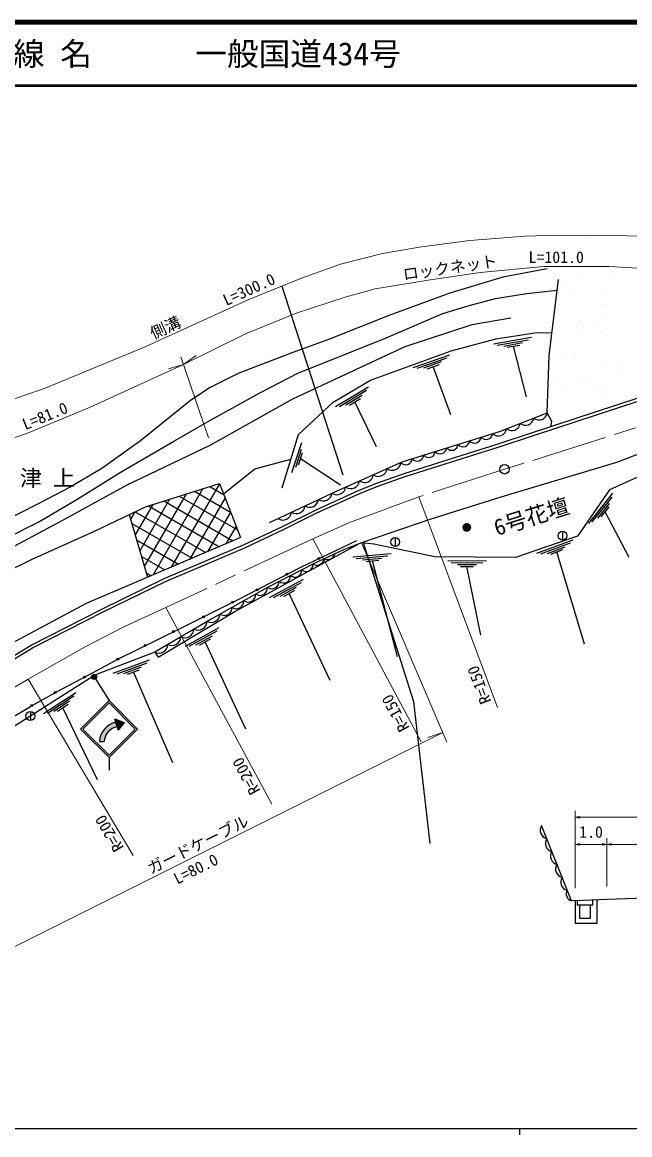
# Model space of a CAD drawing. Units: millimetres at full size, sheet at 1:1000, with parts at other scales. Extents: x 40000 to 680000, y 20000 to 380000.
# Drawn here: x 189367 to 285402, y 204000 to 380000 of the extents above; entities that cross this region are included whole.
import ezdxf
from ezdxf.enums import TextEntityAlignment as Align

# ---------------------------------------------------------------- set-up
doc = ezdxf.new("R2010")
doc.units = ezdxf.units.MM
doc.header["$LTSCALE"] = 1000
doc.linetypes.add('CHAIN', pattern=[18.5, 12, -1.5, 3.5, -1.5])
for name, color, linetype, lineweight in [('M-BGD', 7, 'Continuous', 25), ('M-BMK', 2, 'CHAIN', 13), ('M-BMK-OTRS', 5, 'Continuous', 25), ('M-BMK-SRVR', 3, 'Continuous', 25), ('M-STR-HTXT', 7, 'Continuous', 13), ('M-STR-STRC', 7, 'Continuous', 25), ('M-TTL', 2, 'Continuous', 140), ('M-TTL-BAND', 7, 'Continuous', 25), ('M-TTL-LINE', 7, 'Continuous', 50)]:
    doc.layers.add(name, color=color, linetype=linetype, lineweight=lineweight)
doc.layers.add('M-BMK-HTXT', color=7, linetype='Continuous')
doc.layers.add('M-TTL-TXT', color=7, linetype='Continuous')
doc.styles.add('ＭＳ ゴシック', font='')
doc.styles.get('ＭＳ ゴシック').set_extended_font_data('MS Gothic')

# ---------------------------------------------------------------- blocks, each defined once
blk = doc.blocks.new('open_arrow')
at = {"color": 0, "linetype": 'Continuous', "lineweight": -2}
blk.add_lwpolyline([(7.5, 1.25), (0, 0), (7.5, -1.25)], dxfattribs=at)

msp = doc.modelspace()

# ---------------------------------------------------------------- hatches: boundary and pattern name
at = {"layer": 'M-BGD'}
msp.add_hatch(color=256, dxfattribs=at).paths.add_polyline_path([(260343, 300085, 1), (258943, 300085, 0.41421), (259643, 299385, 0.41421)])
at = {"layer": 'M-STR-STRC'}
for points in [[(201092, 276646, 0.41421), (200540, 276769, 0.41421), (200417, 276217, 1)], [(203992, 269778), (205462, 269214), (204551, 268029)], [(203992, 269778), (205462, 269214), (204551, 268029)], [(204158, 269258), (203992, 269778), (205462, 269214), (204551, 268029), (204385, 268548)], [(204158, 269258), (204385, 268548, 0.33505), (202309, 266226), (201566, 266227, -0.33299)]]:
    msp.add_hatch(color=256, dxfattribs=at).paths.add_polyline_path(points)

# ---------------------------------------------------------------- linework, layer by layer
at = {"layer": 'M-BGD'}
for p, q in [((277233, 339892), (277233, 339892)), ((281411, 339795), (281410, 339795)), ((283693, 341293), (283693, 341293)), ((274673, 338859), (274673, 338859)), ((274960, 338951), (274960, 338951)), ((282076, 339449), (282076, 339449)), ((283795, 338960), (283795, 338960)), ((276373, 337009), (276373, 337009)), ((281397, 336739), (281397, 336739)), ((274046, 334572), (274046, 334572)), ((281019, 335342), (281019, 335342)), ((277528, 332681), (277528, 332681)), ((277639, 332701), (277639, 332701)), ((281821, 333457), (281821, 333457)), ((278051, 331474), (278051, 331475)), ((278093, 331913), (278093, 331913)), ((278958, 332230), (278958, 332230)), ((279548, 332516), (279548, 332516)), ((280779, 331067), (280779, 331067)), ((263854, 329125), (269866, 330169)), ((264439, 328922), (269384, 329780)), ((265497, 328778), (268432, 329311)), ((274296, 330340), (274296, 330340)), ((281444, 330720), (281444, 330720)), ((282698, 329808), (282698, 329808)), ((251169, 325394), (256939, 327380)), ((266021, 328572), (268009, 328933)), ((269064, 320738), (267008, 328751)), ((274946, 327428), (274947, 327428)), ((276662, 327675), (276662, 327675)), ((285037, 328850), (285037, 328850)), ((251779, 325287), (256524, 326920)), ((252847, 325312), (255659, 326305)), ((253397, 325192), (255302, 325865)), ((272749, 326189), (272749, 326189)), ((273415, 325843), (273414, 325843)), ((279730, 325940), (279730, 325940)), ((281813, 326051), (281813, 326051)), ((283243, 325600), (283243, 325600)), ((284136, 326081), (284136, 326081)), ((257132, 317915), (254343, 325526)), ((277007, 323973), (277007, 323973)), ((278884, 323905), (278884, 323905)), ((282681, 325478), (282681, 325478)), ((284376, 324273), (284376, 324273)), ((238876, 319189), (244121, 322305)), ((272793, 323617), (272793, 323617)), ((274224, 323166), (274224, 323166)), ((275156, 322361), (275156, 322361)), ((276611, 322964), (276611, 322964)), ((280147, 322338), (280147, 322338)), ((239494, 319207), (243809, 321771)), ((240535, 319450), (243087, 320993)), ((241098, 319444), (242827, 320489)), ((276625, 321894), (276625, 321894)), ((280813, 321992), (280812, 321992)), ((280947, 321046), (280947, 321046)), ((281408, 320405), (281409, 320405)), ((245353, 312826), (241956, 319963)), ((284405, 320122), (284405, 320122)), ((273849, 318276), (273849, 318276)), ((231983, 308774), (233569, 313536)), ((232611, 309638), (233532, 312475)), ((233041, 310002), (233665, 311924)), ((239657, 306757), (233351, 310956)), ((220544, 306993), (212922, 293792)), ((219018, 306563), (221206, 305299)), ((212636, 304547), (207932, 296398)), ((215284, 305383), (208659, 293907)), ((217932, 306220), (210049, 292566)), ((214170, 305031), (223390, 299708)), ((221418, 304757), (215795, 295018)), ((216594, 305797), (222298, 302504)), ((278912, 300724), (282735, 305479)), ((279485, 300957), (282630, 304869)), ((209988, 303710), (207205, 298889)), ((209323, 303500), (220522, 297034)), ((211747, 304265), (222678, 297954)), ((280375, 301549), (282226, 303888)), ((280904, 301740), (282158, 303325)), ((206263, 302117), (209161, 292187)), ((207146, 302538), (206478, 301380)), ((207197, 302562), (218365, 296114)), ((222292, 302520), (218667, 296243)), ((285331, 295335), (281527, 302527)), ((206677, 300697), (216209, 295194)), ((223165, 300284), (221540, 297469)), ((274772, 299475), (274772, 298075)), ((207437, 298094), (214052, 294274)), ((248324, 298470), (248324, 297070)), ((270714, 296018), (276437, 298133)), ((271325, 295924), (276033, 297664)), ((241611, 295441), (247692, 295945)), ((272392, 295974), (275182, 297030)), ((272945, 295866), (274835, 296582)), ((278269, 281620), (273883, 296221)), ((208197, 295490), (211896, 293354)), ((242175, 295187), (247177, 295601)), ((243217, 294949), (246187, 295218)), ((243720, 294697), (245732, 294880)), ((248664, 279612), (244719, 294788)), ((256633, 294832), (262735, 294797)), ((257173, 294529), (262192, 294500)), ((258189, 294200), (261172, 294206)), ((208957, 292886), (209739, 292434)), ((258669, 293905), (260689, 293909)), ((261869, 283034), (259672, 293907)), ((228468, 288985), (233821, 291913)), ((229086, 288982), (233490, 291391)), ((230135, 289187), (232741, 290639)), ((230697, 289161), (232462, 290145)), ((238043, 275844), (231574, 289650)), ((215154, 281296), (220507, 284224)), ((215773, 281292), (220176, 283701)), ((216821, 281498), (219427, 282949)), ((217384, 281472), (219148, 282455)), ((224730, 268154), (218260, 281960)), ((203759, 277031), (209496, 279109)), ((204370, 276934), (209089, 278643)), ((205438, 276976), (208234, 278014)), ((205990, 276865), (207884, 277568)), ((213171, 262861), (206930, 277214)), ((192715, 270662), (197830, 273988)), ((193332, 270705), (197540, 273441)), ((194362, 270989), (196850, 272635)), ((194925, 271006), (196610, 272121)), ((201286, 260126), (195761, 271561)), ((190646, 270952), (190646, 269552)), ((276787, 241036), (276787, 237496))]:
    msp.add_line(p, q, dxfattribs=at)
for points in [[(272341, 340966), (265364, 339697), (256966, 337122), (247463, 333655), (237957, 329846), (232132, 327739), (223584, 324465), (219092, 322239), (215986, 320164), (208067, 313776), (201949, 309386), (196924, 306445), (192010, 303856), (185281, 300482)], [(272905, 316048), (273078, 316839), (272367, 318212), (272685, 327256), (274135, 339302)], [(186655, 298251), (192003, 300986), (198141, 304615), (205010, 308900), (213412, 313763), (219004, 316986), (227007, 321415), (233062, 324523), (236274, 325816), (246883, 330086), (255846, 333937), (260019, 335172), (264205, 336300), (269094, 337105), (273930, 337599)], [(266596, 333210), (260431, 332143), (249827, 328653), (232103, 320346), (219021, 313021), (205890, 306742), (195624, 301102), (188008, 297053)], [(230429, 306350), (233012, 314804), (238517, 319912), (244415, 323366), (257180, 328040), (264218, 329898), (270759, 330922), (273119, 330864)], [(183105, 276838), (190755, 281474), (201940, 287169), (211796, 291987), (224344, 297322), (230534, 300242), (235716, 302823), (242639, 305972), (245402, 307093), (249741, 308612), (256057, 310618), (264471, 313260), (270194, 315161), (289963, 321628), (292712, 322357), (297893, 323481), (301917, 324157), (304930, 324455), (308596, 324505), (312711, 324068), (316751, 323403), (321964, 322227)], [(183353, 276402), (190999, 281036), (202164, 286720), (212004, 291530), (224549, 296865), (230752, 299791), (235932, 302370), (242837, 305511), (245579, 306623), (249900, 308136), (256208, 310139), (264626, 312783), (270351, 314684), (290106, 321147), (292830, 321869), (297987, 322989), (301983, 323659), (304958, 323953), (308573, 324003), (312644, 323571), (316655, 322910), (321853, 321737)], [(228448, 300842), (239029, 305831), (249412, 310436), (264985, 315320), (272367, 318212)], [(329347, 309019), (322854, 313640), (315299, 316417), (310013, 317231), (299259, 316188), (291313, 313414), (283293, 310362), (265032, 304856), (253775, 301354), (242976, 297629)], [(355008, 292659), (331290, 308036), (327324, 307826), (323342, 312630), (312406, 316390), (310258, 315855), (308556, 315219), (307509, 314072), (299727, 313735), (296548, 311186), (292252, 310571), (282192, 306022), (277169, 298688), (267331, 295335), (254581, 295448), (244940, 297432), (242976, 297629), (240136, 296539), (235414, 294339), (228113, 290599), (219235, 285589), (210301, 280358), (200946, 276783), (171231, 257942)], [(221170, 305391), (226119, 309374), (231814, 310882)], [(147977, 269506), (148531, 277448), (160144, 279846), (190916, 295064), (200673, 299456), (208855, 303352), (220526, 307039), (223876, 298465), (199469, 288052), (180814, 278082), (170843, 273095)], [(121138, 244533), (121496, 249659), (122756, 252504), (130058, 257233), (141651, 256465), (149079, 256579), (160747, 257657), (167851, 258900), (173035, 260800), (177593, 263925), (181875, 266476), (186197, 269128), (191027, 271978), (194889, 274128), (200591, 277138), (204463, 279241), (214304, 284113), (223703, 288766), (233403, 293814), (242285, 298016)], [(210301, 280358), (210863, 279553), (222974, 286765), (242459, 297430)], [(276787, 241036), (276190, 241001), (271473, 252900)], [(276787, 241036), (281787, 241284), (295537, 241728), (309287, 241320), (311787, 241036), (319257, 231176)], [(276787, 237496), (280242, 237496), (280242, 241208)], [(277114, 241052), (277114, 240354), (279572, 240354), (279572, 241174)], [(277462, 240354), (277462, 238261), (279191, 238261), (279191, 240354)]]:
    msp.add_lwpolyline(points, dxfattribs=at)
for centre, radius in [((274772, 298775), 700), ((248324, 297770), 700), ((236240, 295156), 150), ((231209, 292672), 150), ((226497, 290220), 150), ((222627, 288233), 150), ((218004, 285944), 150), ((213285, 283608), 150), ((208819, 281397), 150), ((204463, 279241), 150), ((199189, 276398), 150), ((194582, 273957), 150), ((190879, 271891), 150), ((190646, 270252), 700)]:
    msp.add_circle(centre, radius, dxfattribs=at)
for centre, radius, start, end in [((268913, 317560), 1323, 230.95253, 351.83876), ((271057, 318400), 1323, 230.95253, 351.83876), ((264616, 315887), 1334, 226.68492, 351.57289), ((266769, 316720), 1323, 230.95253, 351.83876), ((259058, 313875), 1027, 220.01906, 354.8029), ((260868, 314442), 1027, 220.01906, 354.8029), ((262678, 315010), 1027, 220.01906, 354.8029), ((253629, 312172), 1027, 220.01906, 354.8029), ((255439, 312740), 1027, 220.01906, 354.8029), ((257248, 313307), 1027, 220.01906, 354.8029), ((247860, 310502), 1380, 233.89674, 353.93385), ((250004, 311041), 1033, 221.57026, 354.60416), ((251819, 311605), 1027, 220.01906, 354.8029), ((243490, 308564), 1380, 233.89674, 353.93385), ((245675, 309533), 1380, 233.89674, 353.93385), ((239121, 306626), 1380, 234.7665, 353.93385), ((241306, 307595), 1380, 233.89674, 353.93385), ((234821, 304640), 1380, 236.55636, 353.93385), ((236953, 305645), 1380, 236.55636, 353.93385), ((232689, 303635), 1380, 236.55636, 353.93385), ((230557, 302629), 1380, 236.55636, 353.93385), ((237609, 296287), 1282, 245.83182, 344.12211), ((234232, 294189), 1080, 229.85283, 4.40522), ((235924, 295258), 1168, 238.19755, 353.05237), ((230687, 292386), 1080, 229.85283, 4.40522), ((232459, 293288), 1080, 229.85283, 4.40522), ((226936, 290513), 1186, 234.57546, 4.28764), ((228805, 291567), 1186, 234.57546, 0), ((225067, 289458), 1186, 234.57546, 4.28764), ((221328, 287349), 1186, 234.57546, 4.28764), ((223197, 288404), 1186, 234.57546, 4.28764), ((217146, 285270), 1430, 243.39365, 357.30874), ((219215, 286481), 1430, 243.39365, 356.06079), ((215078, 284059), 1430, 243.39365, 357.30874), ((213009, 282848), 1430, 243.39365, 357.30874), ((210941, 281636), 1430, 243.39365, 357.30874), ((272583, 252159), 1335, 146.2683, 256.98391), ((273393, 250117), 1335, 146.2683, 256.98391), ((274202, 248075), 1335, 146.2683, 256.98391), ((275012, 246033), 1335, 146.2683, 256.98391), ((275821, 243991), 1335, 146.2683, 256.98391), ((276517, 242108), 1154, 149.69446, 253.55775)]:
    msp.add_arc(centre, radius, start, end, dxfattribs=at)
at = {"layer": 'M-BMK'}
msp.add_lwpolyline([(356678, 295153), (324682, 316183), (321831, 317868), (318111, 319409), (314724, 320348), (311281, 320940), (307988, 321186), (305027, 321023), (299185, 319874), (265616, 309277), (252049, 304905), (241123, 300884), (235295, 298290), (212045, 287387), (205450, 284372), (199211, 281111), (190294, 276074), (175307, 267307)], dxfattribs=at)
at = {"layer": 'M-BMK-OTRS'}
msp.add_line((230414, 338256), (240034, 308396), dxfattribs=at)
msp.add_lwpolyline([(253877, 250053), (251279, 272486), (243285, 297818)], dxfattribs=at)
at = {"layer": 'M-BMK-SRVR'}
msp.add_circle((265616, 309277), 750, dxfattribs=at)
at = {"layer": 'M-STR-HTXT'}
for p, q in [((214845, 325881), (212495, 325173)), ((214446, 327052), (218819, 314229)), ((214845, 325881), (216877, 327260)), ((252049, 304905), (264500, 271582)), ((252439, 266148), (235295, 298290)), ((256473, 266120), (243055, 297522)), ((228810, 256299), (212045, 287387)), ((206898, 248180), (190294, 276074)), ((255830, 267625), (184271, 231856)), ((255830, 267625), (253503, 266844)), ((276787, 243036), (276787, 255225)), ((311787, 254225), (276787, 254225)), ((276787, 249942), (281787, 249942)), ((281787, 243284), (281787, 250942)), ((281787, 249942), (295537, 249942))]:
    msp.add_line(p, q, dxfattribs=at)
for points in [[(179558, 317462), (193014, 322123), (208911, 328679), (225206, 336122), (233519, 339528), (239663, 341707), (246295, 343428), (252497, 344489), (260098, 345447), (268830, 346154), (273847, 346315), (290563, 346183), (306069, 345154), (317402, 343558), (331383, 339696), (345983, 334275), (360667, 327783), (373530, 320330)], [(214845, 325881), (224681, 330712), (232823, 334051), (240591, 336547), (245162, 337838), (253535, 339200), (261743, 340402), (271802, 341365), (282206, 341365), (295658, 340582), (310944, 338510), (320131, 336870)], [(147427, 304443), (154174, 305203), (162465, 306567), (176229, 310192), (190170, 314986), (199995, 319028), (214845, 325881)]]:
    msp.add_lwpolyline(points, dxfattribs=at)
at = {"layer": 'M-STR-STRC'}
for p, q in [((200755, 276432), (203086, 272680)), ((198586, 268180), (203086, 272680)), ((198939, 268180), (203086, 272327)), ((207586, 268180), (203086, 272680)), ((207232, 268180), (203086, 272327)), ((204551, 268029), (203992, 269778)), ((203992, 269778), (205462, 269214)), ((198586, 268180), (203086, 263680)), ((198939, 268180), (203086, 264033)), ((203086, 264033), (207232, 268180)), ((203086, 263680), (207586, 268180)), ((205462, 269214), (204551, 268029)), ((201566, 266227), (202309, 266226)), ((203086, 263680), (203086, 261680))]:
    msp.add_line(p, q, dxfattribs=at)
msp.add_circle((200755, 276432), 400, dxfattribs=at)
for radius, start, end in [(3327, 102.62812, 176.29677), (2586, 101.16557, 175.26003)]:
    msp.add_arc((204886, 266012), radius, start, end, dxfattribs=at)
at = {"layer": 'M-TTL'}
msp.add_line((680000, 380000), (40000, 380000), dxfattribs=at)
at = {"layer": 'M-TTL-BAND'}
for p, q in [((40000, 205000), (579000, 205000)), ((268000, 205000), (268000, 204000))]:
    msp.add_line(p, q, dxfattribs=at)
at = {"layer": 'M-TTL-LINE'}
msp.add_line((40000, 370000), (680000, 370000), dxfattribs=at)

# ---------------------------------------------------------------- block references
at = {"layer": 'M-STR-HTXT', "xscale": 100, "yscale": 100}
for p in [(276787, 254225), (276787, 249942), (281787, 249942)]:
    msp.add_blockref('open_arrow', p, dxfattribs=at)
at = {"layer": 'M-STR-HTXT', "xscale": 100, "yscale": 100, "rotation": 180}
msp.add_blockref('open_arrow', (281787, 249942), dxfattribs=at)

# ---------------------------------------------------------------- texts
at = {"layer": 'M-BMK-HTXT', "style": 'ＭＳ ゴシック'}
msp.add_text('字 下 古 津 上', height=2566, dxfattribs=at).set_placement((173248, 305848), align=Align.BOTTOM_LEFT)
msp.add_text('6号花壇', height=2566, rotation=17.543, dxfattribs=at).set_placement((264646, 297983), align=Align.BOTTOM_LEFT)
at = {"layer": 'M-STR-HTXT', "style": 'ＭＳ ゴシック'}
msp.add_text('L=101.0', height=1833, dxfattribs=at).set_placement((269413, 341365), align=Align.BOTTOM_LEFT)
for s, rotation, p in [('ロックネット', 8.327, (249766, 338649)), ('L=300.0', 24.549, (221844, 334586)), ('側溝', 24.549, (210335, 329330)), ('L=81.0', 22.359, (190057, 314940)), ('R=150', 110.489, (264063, 272752)), ('R=150', 118.075, (251114, 268630)), ('R=200', 118.337, (227522, 258687)), ('R=200', 120.765, (205971, 249738)), ('ガードケーブル', 26.558, (209964, 244699)), ('L=80.0', 26.558, (214104, 243070))]:
    msp.add_text(s, height=1833, rotation=rotation, dxfattribs=at).set_placement(p, align=Align.BOTTOM_LEFT)
msp.add_text('1.0', height=1833, dxfattribs=at).set_placement((279287, 250442), align=Align.BOTTOM_CENTER)
at = {"layer": 'M-TTL-TXT', "style": 'ＭＳ ゴシック'}
for s, p in [('路 線 名', (180380, 375000)), ('一般国道434号', (216734, 375000))]:
    msp.add_text(s, height=3666, dxfattribs=at).set_placement(p, align=Align.MIDDLE_LEFT)

doc.saveas('drawing.dxf')
